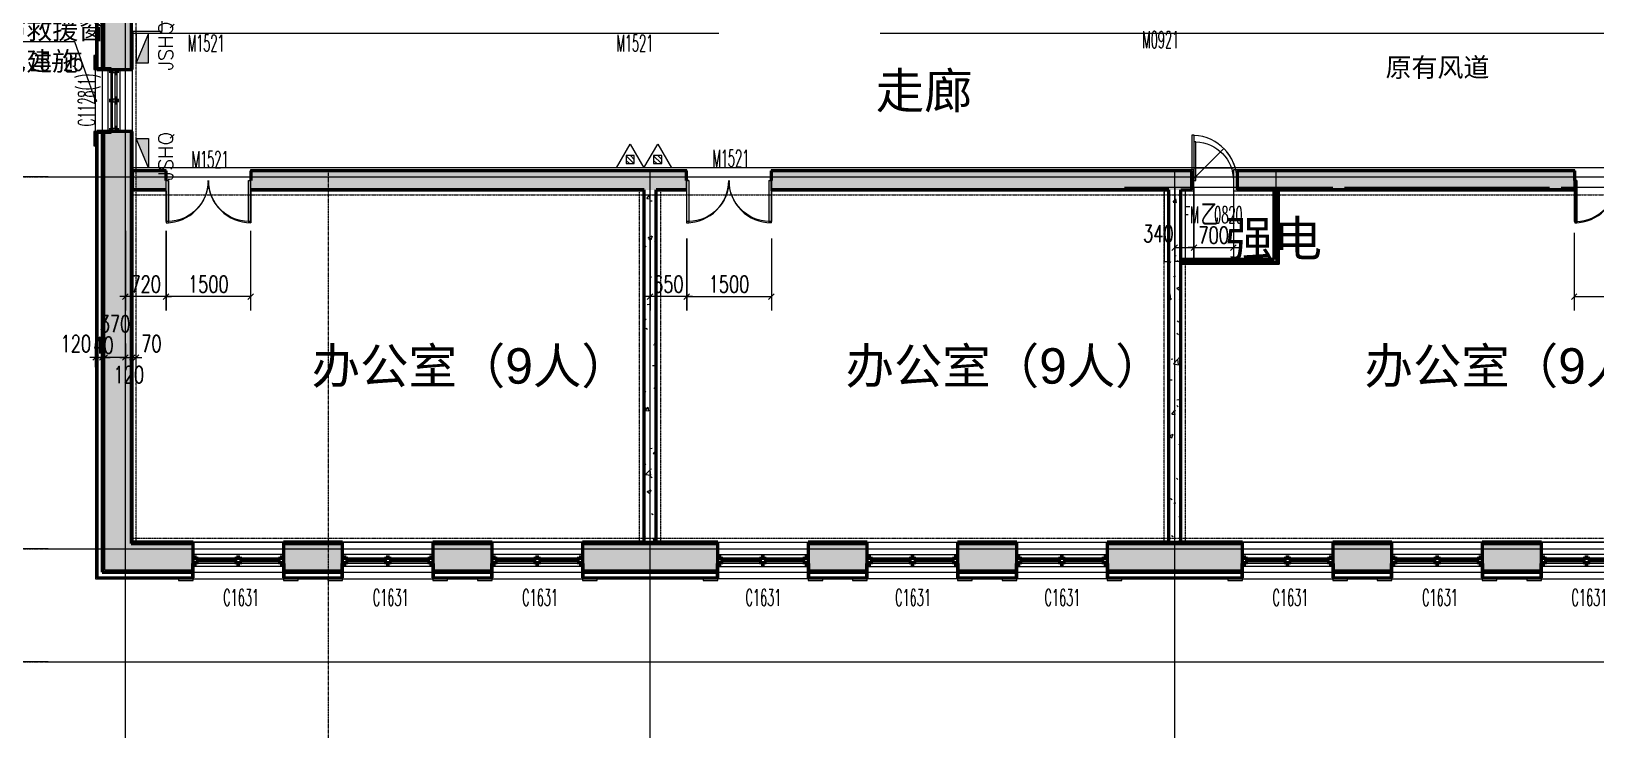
# Model space of a CAD drawing. Header units: millimetres. Extents: x -17321 to 106270, y -22341 to 35329.
# Drawn here: x -1669 to 26062, y -1204 to 11179 of the extents above; entities that cross this region are included whole.
import ezdxf

# ---------------------------------------------------------------- set-up
doc = ezdxf.new("R2010")
doc.units = ezdxf.units.MM
for name, pattern in [('IMPORT-DASHED', [7.5, 5, -2.5]), ('IMPORT-DOTE _2_', [0]), ('轴网线', [22.24, 12.7, -3.18, 3.18, -3.18])]:
    doc.linetypes.add(name, pattern=pattern)
for name, color, linetype, lineweight in [('A-DOOR', 31, 'Continuous', 18), ('A-FLOR', 192, 'Continuous', 9), ('A-GENM', 13, 'Continuous', 18), ('A-GLAZ', 151, 'Continuous', 18), ('A-WALL', 113, 'Continuous', 50), ('A-WALL-FNSH', 113, 'Continuous', 50), ('A-WALL-PATT', 111, 'Continuous', 50), ('AXIS', 85, 'Continuous', 9), ('DIM_LEAD', 3, 'Continuous', 9), ('DOTE', 157, 'IMPORT-DOTE _2_', 9), ('PUB_DIM', 135, 'Continuous', 9), ('PUB_HATCH', 8, 'Continuous', 9), ('PUB_TEXT', 250, 'Continuous', 9), ('S-GRID', 1, 'Continuous', 13), ('SURFACE', 11, 'Continuous', 9), ('WALL', 250, 'Continuous', 9), ('WALL-MOVE', 57, 'Continuous', 9), ('WINDOW', 93, 'Continuous', 9), ('WINDOW_TEXT', 250, 'Continuous', 9), ('剖面门窗', 93, 'Continuous', 9), ('救生灭火器', 232, 'Continuous', 9), ('烟道', 4, 'Continuous', 9), ('记者站1205_t3_2__3F导出_dwg', 8, 'Continuous', 9)]:
    doc.layers.add(name, color=color, linetype=linetype, lineweight=lineweight)
doc.styles.add('Arial_2', font='arial.ttf', dxfattribs={"height": 629.266735})
doc.styles.add('Simplex', font='simplex_.ttf', dxfattribs={"width": 0.494118, "height": 297.5})
doc.styles.add('Simplex_1', font='simplex_.ttf', dxfattribs={"width": 0.7, "height": 350})
doc.styles.add('Simplex_2', font='simplex_.ttf', dxfattribs={"width": 0.706, "height": 297.5})
doc.styles.add('Simplex_4', font='simplex_.ttf', dxfattribs={"height": 253.191489})
doc.styles.add('Simplex_6', font='simplex_.ttf', dxfattribs={"height": 337.588652})
doc.styles.add('Simplex_7', font='simplex_.ttf', dxfattribs={"width": 0.705882, "height": 297.5})
pattern_1 = [(0, (0, 0), (812.8, 203.2), [33.528, -576.072, 33.528, -576.072, -3251.2]), (0, (0, 0), (812.8, 203.2), [-1219.2, 33.528, -1185.672, 33.528, -576.072, -1422.4]), (0, (0, 0), (812.8, 203.2), [-3048, 33.528, -372.872, 33.528, -982.472]), (120, (304.8, 101.6), (-582.3764, 602.30545), [33.528, -576.072, 33.528, -576.072, -3251.2]), (120, (304.8, 101.6), (-582.3764, 602.30545), [-1219.2, 33.528, -1185.672, 33.528, -576.072, -1422.4]), (120, (304.8, 101.6), (-582.3764, 602.30545), [-3048, 33.528, -372.872, 33.528, -982.472]), (240, (406.4, 508), (-230.4236, -805.50545), [33.528, -576.072, 33.528, -576.072, -3251.2]), (240, (406.4, 508), (-230.4236, -805.50545), [-1219.2, 33.528, -1185.672, 33.528, -576.072, -1422.4]), (240, (406.4, 508), (-230.4236, -805.50545), [-3048, 33.528, -372.872, 33.528, -982.472])]
pattern_2 = [(50, (0, 0), (728.7365, -63.756), [76.2, -838.2]), (355, (0, 0), (-140.972, 764.228), [60.96, -670.56]), (100.451, (60.7, -5.3), (587.77, 700.467), [64.76, -712.36]), (46.184, (0, 203.2), (1084.316, -168.171), [114.3, -1257.3]), (96.636, (90.4, 189.2), (949.61, 989.71), [97.14, -1068.54]), (351.184, (0, 203.2), (949.62, 989.7), [91.44, -1005.84]), (21, (101.6, 152.4), (606.458, -409.0606), [76.2, -838.2]), (326, (101.6, 152.4), (247.208, 736.753), [60.96, -670.56]), (71.451, (152.14, 118.3), (853.668, 327.685), [64.76, -712.36]), (37.5, (0, 0), (12.3547, 338.2201), [33.528, -628.904, 33.528, -647.192, -673.1]), (37.5, (0, 0), (12.3547, 338.2201), [-1343.152, 33.528, -639.572]), (7.5, (0, 0), (267.279, 400.722), [33.528, -354.584, 33.528, -613.664, -256.54]), (7.5, (0, 0), (267.279, 400.722), [-1035.304, 33.528, -223.012]), (327.5, (-226.57, 0), (542.3633, -22.9153), [33.528, -220.472, 33.528, -758.952, -1051.56]), (327.5, (-226.57, 0), (542.3633, -22.9153), [-1046.48, 33.528, -1018.032]), (317.5, (-328.17, 0), (592.517, 101.707), [33.528, -296.672, 33.528, -492.76, -746.76]), (317.5, (-328.17, 0), (592.517, 101.707), [-856.488, 33.528, -713.232])]
pattern_3 = [(45, (0, 89.76), (-88.3883476, 88.3883476), [])]

# ---------------------------------------------------------------- blocks, each defined once
blk = doc.blocks.new('TG-平开木门-双扇7 - M1521-1247899-建模-三层平面图')
at = {"layer": 'A-DOOR', "lineweight": 9}
for p, q in [((-750, 750), (-710, 750)), ((-750, 185), (-750, 750)), ((-710, 0), (-710, 750)), ((750, 750), (710, 750)), ((710, 0), (710, 750)), ((750, 185), (750, 750)), ((-750, 185), (-750, 0)), ((-710, 0), (-750, 0)), ((750, 185), (750, 0)), ((710, 0), (750, 0))]:
    blk.add_line(p, q, dxfattribs=at)
for centre, start, end in [((-750, 0), 360, 90), ((750, 0), 90, 180)]:
    blk.add_arc(centre, 750, start, end, dxfattribs=at)
blk = doc.blocks.new('TG-防火门A-单扇1 - 乙FM0820-1284218-建模-三层平面图')
at = {"layer": 'A-GENM'}
for p, q in [((400, 0), (-166, -566)), ((400, 0), (360, 0)), ((360, 0), (360, -800)), ((400, -800), (400, -185)), ((360, -800), (400, -800))]:
    blk.add_line(p, q, dxfattribs=at)
for end in [267.134, 225]:
    blk.add_arc((400, 0), 800, 180, end, dxfattribs=at)
blk = doc.blocks.new('C1631 - C1631-1312268-建模-三层平面图')
at = {"layer": 'A-GLAZ', "lineweight": 70}
for p, q in [((-740, 50), (-800, 50)), ((-740, 10), (-740, 50)), ((-710, 25), (-740, 25)), ((-740, 25), (-740, 10)), ((-710, 10), (-710, 25)), ((-30, 25), (-60, 25)), ((-60, 25), (-60, 10)), ((30, 50), (-30, 50)), ((-30, 50), (-30, 10)), ((-30, 10), (-30, 25)), ((30, 10), (30, 50)), ((60, 25), (30, 25)), ((30, 25), (30, 10)), ((60, 10), (60, 25)), ((740, 25), (710, 25)), ((710, 25), (710, 10)), ((800, 50), (740, 50)), ((740, 50), (740, 10)), ((740, 10), (740, 25)), ((-800, -50), (-740, -50)), ((-740, -50), (-740, -10)), ((-740, -10), (-740, -25)), ((-740, -25), (-710, -25)), ((-710, -25), (-710, -10)), ((-60, -10), (-60, -25)), ((-60, -25), (-30, -25)), ((-30, -10), (-30, -50)), ((-30, -25), (-30, -10)), ((-30, -50), (30, -50)), ((30, -50), (30, -10)), ((30, -10), (30, -25)), ((30, -25), (60, -25)), ((60, -25), (60, -10)), ((710, -10), (710, -25)), ((710, -25), (740, -25)), ((740, -10), (740, -50)), ((740, -25), (740, -10)), ((740, -50), (800, -50))]:
    blk.add_line(p, q, dxfattribs=at)
at = {"layer": 'A-GLAZ'}
for p, q in [((-740, 50), (-30, 50)), ((-740, 10), (-740, -10)), ((-740, 10), (-30, 10)), ((-740, 10), (-740, -10)), ((-710, 25), (-60, 25)), ((-30, -10), (-30, 10)), ((30, 50), (740, 50)), ((30, 10), (740, 10)), ((30, -10), (30, 10)), ((60, 25), (710, 25)), ((740, -10), (740, 10)), ((740, 10), (740, -10)), ((-30, -10), (-740, -10)), ((-30, -50), (-740, -50)), ((-60, -25), (-710, -25)), ((740, -10), (30, -10)), ((740, -50), (30, -50)), ((710, -25), (60, -25))]:
    blk.add_line(p, q, dxfattribs=at)
blk = doc.blocks.new('C1128_1_ - C1128_1_-1313471-建模-三层平面图')
at = {"layer": 'A-GLAZ', "lineweight": 70}
for p, q in [((-490, 50), (-550, 50)), ((-490, 25), (-490, 50)), ((30, 50), (-30, 50)), ((-30, 50), (-30, 25)), ((30, 25), (30, 50)), ((550, 50), (490, 50)), ((490, 50), (490, 25)), ((-550, -50), (-490, -50)), ((-490, -50), (-490, -25)), ((-30, -25), (-30, -50)), ((-30, -50), (30, -50)), ((30, -50), (30, -25)), ((490, -25), (490, -50)), ((490, -50), (550, -50))]:
    blk.add_line(p, q, dxfattribs=at)
at = {"layer": 'A-GLAZ'}
for p, q in [((-490, 50), (-30, 50)), ((-490, 25), (-490, -25)), ((-30, 25), (-490, 25)), ((-30, -25), (-30, 25)), ((30, 50), (490, 50)), ((30, 25), (30, -25)), ((490, 25), (30, 25)), ((490, -25), (490, 25)), ((-30, -25), (-490, -25)), ((-30, -50), (-490, -50)), ((490, -25), (30, -25)), ((490, -50), (30, -50))]:
    blk.add_line(p, q, dxfattribs=at)
blk = doc.blocks.new('窗套 - 窗套-1435561-建模-三层平面图')
at = {"layer": 'A-GENM'}
for p, q in [((-550, 30), (-800, 30)), ((-800, 30), (-800, 0)), ((-800, 0), (-550, 0)), ((-550, 0), (-580, 0)), ((-580, 0), (-580, -275)), ((-550, 0), (-550, 30)), ((-550, -275), (-550, 0)), ((800, 30), (550, 30)), ((550, 30), (550, 0)), ((580, 0), (550, 0)), ((550, 0), (550, -275)), ((580, -275), (580, 0)), ((800, 0), (800, 30)), ((-580, -275), (-550, -275)), ((550, 0), (800, 0)), ((550, -275), (580, -275))]:
    blk.add_line(p, q, dxfattribs=at)
blk = doc.blocks.new('窗套1600 - 窗套1600-1441503-建模-三层平面图')
at = {"layer": 'A-GENM'}
for p, q in [((-800, 30), (-1060, 30)), ((-1060, 30), (-1060, 0)), ((-1060, 0), (-800, 0)), ((-800, 0), (-830, 0)), ((-830, 0), (-830, -275)), ((-800, 0), (-800, 30)), ((-800, -275), (-800, 0)), ((1060, 30), (800, 30)), ((800, 30), (800, 0)), ((830, 0), (800, 0)), ((800, 0), (800, -275)), ((830, -275), (830, 0)), ((1060, 0), (1060, 30)), ((-830, -275), (-800, -275)), ((800, 0), (1060, 0)), ((800, -275), (830, -275))]:
    blk.add_line(p, q, dxfattribs=at)
blk = doc.blocks.new('记者站1205_t3_2__3F导出_dwg__ArchTick-1307847-建模-三层平面图')
at = {"layer": 'PUB_DIM'}
blk.add_line((-0.5, -0.5), (0.5, 0.5), dxfattribs=at)
blk = doc.blocks.new('记者站1205_t3_2__3F导出_dwg_$TCHSYS$WIN2D-1307883-建模-三层平面图')
at = {"layer": 'WINDOW'}
for p, q in [((2568673, 442564), (2568673, 441464)), ((2568890, 442564), (2568890, 441464))]:
    blk.add_line(p, q, dxfattribs=at)
at = {"layer": 'WINDOW', "flags": 128}
blk.add_lwpolyline([(2568457, 442564), (2569107, 442564), (2569107, 441464), (2568457, 441464)], close=True, dxfattribs=at)
blk = doc.blocks.new('记者站1205_t3_2__3F导出_dwg_$TCHSYS$WIN2D-1307892-建模-三层平面图')
at = {"layer": 'WINDOW'}
for p, q in [((2574437, 433967), (2572837, 433967)), ((2574437, 433751), (2572837, 433751))]:
    blk.add_line(p, q, dxfattribs=at)
at = {"layer": 'WINDOW', "flags": 128}
blk.add_lwpolyline([(2574437, 433534), (2574437, 434184), (2572837, 434184), (2572837, 433534)], close=True, dxfattribs=at)
blk = doc.blocks.new('记者站1205_t3_2__3F导出_dwg_$TCHSYS$WIN2D-1307893-建模-三层平面图')
at = {"layer": 'WINDOW'}
for p, q in [((2577087, 433967), (2575487, 433967)), ((2577087, 433751), (2575487, 433751))]:
    blk.add_line(p, q, dxfattribs=at)
at = {"layer": 'WINDOW', "flags": 128}
blk.add_lwpolyline([(2577087, 433534), (2577087, 434184), (2575487, 434184), (2575487, 433534)], close=True, dxfattribs=at)
blk = doc.blocks.new('记者站1205_t3_2__3F导出_dwg_$TCHSYS$WIN2D-1307894-建模-三层平面图')
at = {"layer": 'WINDOW'}
for p, q in [((2571787, 433967), (2570187, 433967)), ((2571787, 433751), (2570187, 433751))]:
    blk.add_line(p, q, dxfattribs=at)
at = {"layer": 'WINDOW', "flags": 128}
blk.add_lwpolyline([(2571787, 433534), (2571787, 434184), (2570187, 434184), (2570187, 433534)], close=True, dxfattribs=at)
blk = doc.blocks.new('记者站1205_t3_2__3F导出_dwg_$DorLib2D$00000002-1307884-建模-三层平面图')
at = {"layer": 'WINDOW', "flags": 128}
for points in [[(-0.5, 0.4875), (-0.5, 0), (-0.475, 0), (-0.475, 0.4875)], [(0.5, 0.4875), (0.475, 0.4875), (0.475, 0), (0.5, 0)]]:
    blk.add_lwpolyline(points, close=True, dxfattribs=at)
at = {"layer": 'WINDOW'}
for centre, start, end in [((-0.4875, 0), 360, 88.53072), ((0.4875, 0), 91.46928, 180)]:
    blk.add_arc(centre, 0.4875, start, end, dxfattribs=at)
blk = doc.blocks.new('记者站1205_t3_2__3F导出_dwg_$TCHSYS$WIN2D-1307895-建模-三层平面图')
at = {"layer": 'WINDOW'}
for p, q in [((2584787, 433967), (2586387, 433967)), ((2584787, 433751), (2586387, 433751))]:
    blk.add_line(p, q, dxfattribs=at)
at = {"layer": 'WINDOW', "flags": 128}
blk.add_lwpolyline([(2584787, 433534), (2584787, 434184), (2586387, 434184), (2586387, 433534)], close=True, dxfattribs=at)
blk = doc.blocks.new('记者站1205_t3_2__3F导出_dwg_$TCHSYS$WIN2D-1307896-建模-三层平面图')
at = {"layer": 'WINDOW'}
for p, q in [((2582137, 433967), (2583737, 433967)), ((2582137, 433751), (2583737, 433751))]:
    blk.add_line(p, q, dxfattribs=at)
at = {"layer": 'WINDOW', "flags": 128}
blk.add_lwpolyline([(2582137, 433534), (2582137, 434184), (2583737, 434184), (2583737, 433534)], close=True, dxfattribs=at)
blk = doc.blocks.new('记者站1205_t3_2__3F导出_dwg_$TCHSYS$WIN2D-1307897-建模-三层平面图')
at = {"layer": 'WINDOW'}
for p, q in [((2579487, 433967), (2581087, 433967)), ((2579487, 433751), (2581087, 433751))]:
    blk.add_line(p, q, dxfattribs=at)
at = {"layer": 'WINDOW', "flags": 128}
blk.add_lwpolyline([(2579487, 433534), (2579487, 434184), (2581087, 434184), (2581087, 433534)], close=True, dxfattribs=at)
blk = doc.blocks.new('记者站1205_t3_2__3F导出_dwg_$DorLib2D$00000001-1307850-建模-三层平面图')
at = {"layer": 'WINDOW', "flags": 128}
blk.add_lwpolyline([(0.5, 0.975), (0.5, 0), (0.45, 0), (0.45, 0.975)], close=True, dxfattribs=at)
at = {"layer": 'WINDOW'}
blk.add_arc((0.475, 0), 0.975, 91.4693, 180, dxfattribs=at)
blk = doc.blocks.new('记者站1205_t3_2__3F导出_dwg_$TCHSYS$WIN2D-1307898-建模-三层平面图')
at = {"layer": 'WINDOW'}
for p, q in [((2590387, 433967), (2588787, 433967)), ((2590387, 433751), (2588787, 433751))]:
    blk.add_line(p, q, dxfattribs=at)
at = {"layer": 'WINDOW', "flags": 128}
blk.add_lwpolyline([(2590387, 433534), (2590387, 434184), (2588787, 434184), (2588787, 433534)], close=True, dxfattribs=at)
blk = doc.blocks.new('记者站1205_t3_2__3F导出_dwg_$TCHSYS$WIN2D-1307899-建模-三层平面图')
at = {"layer": 'WINDOW'}
for p, q in [((2593037, 433967), (2591437, 433967)), ((2593037, 433751), (2591437, 433751))]:
    blk.add_line(p, q, dxfattribs=at)
at = {"layer": 'WINDOW', "flags": 128}
blk.add_lwpolyline([(2593037, 433534), (2593037, 434184), (2591437, 434184), (2591437, 433534)], close=True, dxfattribs=at)
blk = doc.blocks.new('记者站1205_t3_2__3F导出_dwg_$TCHSYS$WIN2D-1307900-建模-三层平面图')
at = {"layer": 'WINDOW'}
for p, q in [((2595687, 433967), (2594087, 433967)), ((2595687, 433751), (2594087, 433751))]:
    blk.add_line(p, q, dxfattribs=at)
at = {"layer": 'WINDOW', "flags": 128}
blk.add_lwpolyline([(2595687, 433534), (2595687, 434184), (2594087, 434184), (2594087, 433534)], close=True, dxfattribs=at)
blk = doc.blocks.new('记者站1205_t3_2__3F导出_dwg_$DorLib2D$00000002-1307882-建模-三层平面图')
at = {"layer": 'WINDOW', "flags": 128}
for points in [[(-0.5, 0.4875), (-0.5, 0), (-0.475, 0), (-0.475, 0.4875)], [(0.5, 0.4875), (0.475, 0.4875), (0.475, 0), (0.5, 0)]]:
    blk.add_lwpolyline(points, close=True, dxfattribs=at)
at = {"layer": 'WINDOW'}
for centre, start, end in [((-0.4875, 0), 360, 88.53072), ((0.4875, 0), 91.46928, 180)]:
    blk.add_arc(centre, 0.4875, start, end, dxfattribs=at)
blk = doc.blocks.new('记者站1205_t3_2__3F导出_dwg_czxczxczxceqeqwe-1307949-建模-三层平面图')
at = {"layer": '救生灭火器'}
blk.add_hatch(color=256, dxfattribs=at).paths.add_polyline_path([(-130, 110), (130, 110), (130, 0)], flags=0)
at = {"layer": '救生灭火器', "flags": 128}
blk.add_lwpolyline([(-130, 110), (-130, 0), (130, 0), (130, 110), (-130, 110), (130, 0)], dxfattribs=at)
blk = doc.blocks.new('记者站1205_t3_2__3F导出_dwg_czxczxczxceqeqwe-V3-建模-三层平面图')
at = {"layer": '救生灭火器'}
blk.add_hatch(color=256, dxfattribs=at).paths.add_polyline_path([(130, 110), (-130, 110), (130, 0)], flags=0)
at = {"layer": '救生灭火器', "flags": 128}
blk.add_lwpolyline([(-130, 110), (-130, 0), (130, 0), (130, 110), (-130, 110), (130, 0)], dxfattribs=at)
blk = doc.blocks.new('记者站1205_t3_2__3F导出_dwg_df4bv-1307957-建模-三层平面图')
at = {"layer": '烟道', "color": 2, "linetype": 'IMPORT-DASHED'}
for p, q in [((1963967, 67874), (1963967, 92254)), ((1972887, 67874), (1972887, 74104)), ((1973267, 67874), (1973267, 74104)), ((1982187, 67874), (1982187, 74104)), ((1982567, 67874), (1982567, 74104)), ((1963897, 74034), (2000727, 74034)), ((1963897, 67944), (2000727, 67944))]:
    blk.add_line(p, q, dxfattribs=at)
at = {"layer": '烟道', "color": 2}
for p, q in [((1974297, 76894), (1963897, 76894)), ((2000857, 76894), (1977157, 76894)), ((2000857, 74514), (1963897, 74514))]:
    blk.add_line(p, q, dxfattribs=at)
at = {"layer": '烟道', "color": 2, "flags": 128}
blk.add_lwpolyline([(2006477, 85464), (2000567, 85464), (2000567, 81564), (1977687, 81564), (1977687, 92784), (1963367, 92784), (1963367, 67344), (2000567, 67344), (2000567, 65344), (2014987, 65344), (2014987, 67344), (2052187, 67344), (2052187, 92784), (2037867, 92784), (2037867, 81564), (2014987, 81564), (2014987, 85464), (2009077, 85464)], dxfattribs=at)
blk = doc.blocks.new('记者站1205_t3_2__3F导出_dwg_czxcxc-V4-建模-三层平面图')
at = {"layer": '救生灭火器'}
h = blk.add_hatch(dxfattribs=at)
h.set_pattern_fill('FP_7', color=256, style=0, pattern_type=2)
h.set_pattern_definition([(315, (-27174.362, 19832.806), (-21.04774, -21.04774), [])])
h.paths.add_polyline_path([(-91, -38), (-166, -38), (-166, -113), (-91, -113)], flags=0)
h = blk.add_hatch(dxfattribs=at)
h.set_pattern_fill('FP_6', color=256, style=0, pattern_type=2)
h.set_pattern_definition([(315, (-26917.333, 19832.806), (-21.04774, -21.04774), [])])
h.paths.add_polyline_path([(166, -38), (91, -38), (91, -113), (166, -113)], flags=0)
at = {"layer": '救生灭火器', "flags": 128}
for points in [[(0, 0), (-129, -220), (-257, 0)], [(257, 0), (129, -220), (0, 0)], [(-166, -113), (-91, -113), (-91, -38), (-166, -38)], [(91, -113), (166, -113), (166, -38), (91, -38)]]:
    blk.add_lwpolyline(points, close=True, dxfattribs=at)
blk = doc.blocks.new('记者站1205_t3_2__3F导出_dwg-1307846-建模-三层平面图')
at = {"layer": 'PUB_HATCH'}
h = blk.add_hatch(dxfattribs=at)
h.set_pattern_fill('FP_13', color=256, style=0, pattern_type=2)
h.set_pattern_definition(pattern_3)
h.paths.add_polyline_path([(2589437, 439114), (2589437, 440414), (2589337, 440414), (2589337, 439214)], flags=0)
h = blk.add_hatch(dxfattribs=at)
h.set_pattern_fill('FP_13', color=256, style=0, pattern_type=2)
h.set_pattern_definition(pattern_3)
h.paths.add_polyline_path([(2589437, 439114), (2589337, 439214), (2587777, 439214), (2587777, 439114)], flags=0)
at = {"color": 2, "lineweight": 9}
for p, q in [((2590390, 440474), (2586697, 440474)), ((2594230, 440474), (2590597, 440474)), ((2598070, 440474), (2594437, 440474))]:
    blk.add_line(p, q, dxfattribs=at)
at = {"layer": 'AXIS'}
for p, q in [((2567617, 440664), (2563617, 440664)), ((2567617, 434064), (2563617, 434064)), ((2567617, 432064), (2563617, 432064))]:
    blk.add_line(p, q, dxfattribs=at)
at = {"layer": 'DIM_LEAD', "flags": 128}
blk.add_lwpolyline([(2568457, 442014), (2568092, 443053), (2566308, 443053)], dxfattribs=at)
at = {"layer": 'DIM_LEAD'}
for start, end in [(109.3486, 289.3486), (289.3486, 109.3486)]:
    blk.add_arc((2568457, 442014), 20, start, end, dxfattribs=at)
at = {"layer": 'DOTE', "linetype": 'Continuous'}
for p, q in [((2568987, 426222), (2568987, 460054)), ((2567617, 440664), (2658357, 440664)), ((2578287, 426222), (2578287, 440764)), ((2587587, 426222), (2587587, 440764)), ((2589387, 439114), (2589387, 440764)), ((2589437, 439164), (2587587, 439164)), ((2567617, 434064), (2658357, 434064)), ((2567617, 432064), (2658357, 432064))]:
    blk.add_line(p, q, dxfattribs=at)
at = {"layer": 'PUB_DIM'}
for p, q in [((2587587, 440464), (2587587, 439159)), ((2588627, 440464), (2588627, 439159)), ((2568987, 439703), (2568987, 438290)), ((2571206, 439703), (2571206, 438290)), ((2578287, 439568), (2578287, 438290)), ((2580436, 439568), (2580436, 438290)), ((2594667, 439668), (2594667, 438290)), ((2568457, 437286), (2568457, 437709)), ((2569177, 437286), (2569177, 437709))]:
    blk.add_line(p, q, dxfattribs=at)
at = {"layer": 'PUB_DIM', "flags": 128}
for points in [[(2587927, 439159), (2587927, 440464)], [(2569706, 438290), (2569706, 439703)], [(2578936, 438290), (2578936, 439568)], [(2568577, 437709), (2568577, 437286)], [(2568617, 437709), (2568617, 437286)], [(2568987, 437709), (2568987, 437286)], [(2569107, 437709), (2569107, 437286)]]:
    blk.add_lwpolyline(points, close=True, dxfattribs=at)
for points in [[(2587587, 439409), (2587927, 439409), (2587827, 439409)], [(2587927, 439409), (2588627, 439409), (2588727, 439409)], [(2569706, 438540), (2568987, 438540), (2568887, 438540)], [(2571206, 438540), (2569706, 438540), (2569806, 438540)], [(2578936, 438540), (2578287, 438540), (2578187, 438540)], [(2579036, 438540), (2578936, 438540), (2580436, 438540)], [(2594667, 438540), (2596167, 438540), (2596067, 438540)], [(2568477, 437459), (2568577, 437459), (2568457, 437459), (2568357, 437459)], [(2568617, 437459), (2568577, 437459), (2568677, 437459)], [(2568887, 437459), (2568987, 437459), (2568617, 437459), (2568717, 437459)], [(2568987, 437459), (2569107, 437459), (2569207, 437459)], [(2569007, 437459), (2569107, 437459), (2569177, 437459), (2569277, 437459)]]:
    blk.add_lwpolyline(points, dxfattribs=at)
at = {"layer": 'SURFACE', "flags": 128}
for points in [[(2568617, 444384), (2568457, 444384), (2568457, 443364), (2568457, 442564), (2568617, 442564)], [(2568617, 441464), (2568457, 441464), (2568457, 440664), (2568457, 433534), (2570187, 433534), (2570187, 433694)], [(2571787, 433694), (2571787, 433534), (2572837, 433534), (2572837, 433694)], [(2574437, 433694), (2574437, 433534), (2575487, 433534), (2575487, 433694)], [(2577087, 433694), (2577087, 433534), (2578287, 433534), (2579487, 433534), (2579487, 433694)], [(2581087, 433694), (2581087, 433534), (2582137, 433534), (2582137, 433694)], [(2583737, 433694), (2583737, 433534), (2584787, 433534), (2584787, 433694)], [(2586387, 433694), (2586387, 433534), (2587587, 433534), (2588787, 433534), (2588787, 433694)], [(2590387, 433694), (2590387, 433534), (2591437, 433534), (2591437, 433694)], [(2593037, 433694), (2593037, 433534), (2594087, 433534), (2594087, 433694)]]:
    blk.add_lwpolyline(points, dxfattribs=at)
at = {"layer": 'WALL', "flags": 128}
for points in [[(2569107, 443244), (2569636, 443244), (2569636, 443614), (2569107, 443614), (2569107, 444384), (2568617, 444384), (2568617, 443364), (2568617, 442564), (2569107, 442564)], [(2578407, 434184), (2578407, 440414), (2578936, 440414), (2578936, 440784), (2578287, 440784), (2571206, 440784), (2571206, 440414), (2578167, 440414), (2578167, 434184), (2577087, 434184), (2577087, 433694), (2578287, 433694), (2579487, 433694), (2579487, 434184)], [(2589387, 440784), (2588627, 440784), (2588627, 440414), (2589387, 440414), (2594667, 440414), (2594667, 440784)], [(2572837, 434184), (2571787, 434184), (2571787, 433694), (2572837, 433694)], [(2575487, 434184), (2574437, 434184), (2574437, 433694), (2575487, 433694)], [(2582137, 434184), (2581087, 434184), (2581087, 433694), (2582137, 433694)], [(2584787, 434184), (2583737, 434184), (2583737, 433694), (2584787, 433694)], [(2591437, 434184), (2590387, 434184), (2590387, 433694), (2591437, 433694)], [(2594087, 434184), (2593037, 434184), (2593037, 433694), (2594087, 433694)]]:
    blk.add_lwpolyline(points, close=True, dxfattribs=at)
for points in [[(2569107, 440784), (2569107, 441464), (2568617, 441464), (2568617, 440664)], [(2568617, 440664), (2568617, 433694), (2570187, 433694), (2570187, 434184), (2569107, 434184), (2569107, 440414), (2569706, 440414), (2569706, 440784), (2569107, 440784)], [(2587777, 439164), (2587777, 440414), (2587927, 440414), (2587927, 440784), (2587587, 440784), (2580436, 440784), (2580436, 440414), (2587397, 440414), (2587397, 439164), (2587467, 439164), (2587467, 434184), (2586387, 434184), (2586387, 433694), (2587587, 433694), (2588787, 433694), (2588787, 434184), (2587707, 434184), (2587707, 439164)]]:
    blk.add_lwpolyline(points, dxfattribs=at)
at = {"layer": 'WALL-MOVE', "color": 175, "flags": 128}
for points in [[(2589437, 440414), (2589437, 439114), (2587777, 439114)], [(2589337, 440414), (2589337, 439214), (2587777, 439214)]]:
    blk.add_lwpolyline(points, dxfattribs=at)
at = {"layer": '剖面门窗'}
for p, q in [((2587927, 440824), (2588627, 440824)), ((2587927, 440344), (2588627, 440344))]:
    blk.add_line(p, q, dxfattribs=at)
for name, p in [('记者站1205_t3_2__3F导出_dwg_df4bv-1307957-建模-三层平面图', (605210, 366310)), ('记者站1205_t3_2__3F导出_dwg_$TCHSYS$WIN2D-1307883-建模-三层平面图', (0, 0)), ('记者站1205_t3_2__3F导出_dwg_$TCHSYS$WIN2D-1307894-建模-三层平面图', (0, 0)), ('记者站1205_t3_2__3F导出_dwg_$TCHSYS$WIN2D-1307892-建模-三层平面图', (0, 0)), ('记者站1205_t3_2__3F导出_dwg_$TCHSYS$WIN2D-1307893-建模-三层平面图', (0, 0)), ('记者站1205_t3_2__3F导出_dwg_$TCHSYS$WIN2D-1307897-建模-三层平面图', (0, 0)), ('记者站1205_t3_2__3F导出_dwg_$TCHSYS$WIN2D-1307896-建模-三层平面图', (0, 0)), ('记者站1205_t3_2__3F导出_dwg_$TCHSYS$WIN2D-1307895-建模-三层平面图', (0, 0)), ('记者站1205_t3_2__3F导出_dwg_$TCHSYS$WIN2D-1307898-建模-三层平面图', (0, 0)), ('记者站1205_t3_2__3F导出_dwg_$TCHSYS$WIN2D-1307899-建模-三层平面图', (0, 0)), ('记者站1205_t3_2__3F导出_dwg_$TCHSYS$WIN2D-1307900-建模-三层平面图', (0, 0))]:
    blk.add_blockref(name, p)
for name, p, xscale, yscale, zscale, rotation in [('记者站1205_t3_2__3F导出_dwg_czxczxczxceqeqwe-V3-建模-三层平面图', (2569177, 442944), 2, 2, 2, 270), ('记者站1205_t3_2__3F导出_dwg_czxcxc-V4-建模-三层平面图', (2578177, 440824), 1.8984375, 1.8984375, 1.8984375, 180), ('记者站1205_t3_2__3F导出_dwg_$DorLib2D$00000002-1307882-建模-三层平面图', (2595417, 440599), 1500, 1500, -1500, 180), ('记者站1205_t3_2__3F导出_dwg__ArchTick-1307847-建模-三层平面图', (2587587, 439409), 100, 100, 100, 180), ('记者站1205_t3_2__3F导出_dwg__ArchTick-1307847-建模-三层平面图', (2588627, 439409), 100, 100, 100, 180), ('记者站1205_t3_2__3F导出_dwg__ArchTick-1307847-建模-三层平面图', (2569706, 438540), 100, 100, 100, 180), ('记者站1205_t3_2__3F导出_dwg__ArchTick-1307847-建模-三层平面图', (2569706, 438540), 100, 100, 100, 180), ('记者站1205_t3_2__3F导出_dwg__ArchTick-1307847-建模-三层平面图', (2578936, 438540), 100, 100, 100, 180), ('记者站1205_t3_2__3F导出_dwg__ArchTick-1307847-建模-三层平面图', (2578936, 438540), 100, 100, 100, 180), ('记者站1205_t3_2__3F导出_dwg__ArchTick-1307847-建模-三层平面图', (2594667, 438540), 100, 100, 100, 180), ('记者站1205_t3_2__3F导出_dwg__ArchTick-1307847-建模-三层平面图', (2568577, 437459), 100, 100, 100, 180), ('记者站1205_t3_2__3F导出_dwg__ArchTick-1307847-建模-三层平面图', (2568617, 437459), 100, 100, 100, 180), ('记者站1205_t3_2__3F导出_dwg__ArchTick-1307847-建模-三层平面图', (2568617, 437459), 100, 100, 100, 180), ('记者站1205_t3_2__3F导出_dwg__ArchTick-1307847-建模-三层平面图', (2569107, 437459), 100, 100, 100, 180), ('记者站1205_t3_2__3F导出_dwg__ArchTick-1307847-建模-三层平面图', (2569177, 437459), 100, 100, 100, 180)]:
    blk.add_blockref(name, p, dxfattribs=dict(xscale=xscale, yscale=yscale, zscale=zscale, rotation=rotation))
at = {"extrusion": (0, 0, -1)}
for name, p, xscale, yscale, zscale, rotation in [('记者站1205_t3_2__3F导出_dwg_czxczxczxceqeqwe-1307949-建模-三层平面图', (-2569177, 441084), 2, 2, -2, 90.00000000000003), ('记者站1205_t3_2__3F导出_dwg_$DorLib2D$00000002-1307884-建模-三层平面图', (-2570456, 440599), 1500, 1500, -1500, 180), ('记者站1205_t3_2__3F导出_dwg_$DorLib2D$00000002-1307884-建模-三层平面图', (-2579686, 440599), 1500, 1500, -1500, 180)]:
    blk.add_blockref(name, p, dxfattribs=dict(at, xscale=xscale, yscale=yscale, zscale=zscale, rotation=rotation))
at = {"extrusion": (0, 0, -1), "xscale": 700, "yscale": 700, "zscale": 700}
blk.add_blockref('记者站1205_t3_2__3F导出_dwg_$DorLib2D$00000001-1307850-建模-三层平面图', (-2588277, 440599), dxfattribs=at)
at = {"xscale": 100, "yscale": 100, "zscale": 100}
for p in [(2587927, 439409), (2587927, 439409), (2568987, 438540), (2571206, 438540), (2578287, 438540), (2580436, 438540), (2568457, 437459), (2568577, 437459), (2568987, 437459), (2568987, 437459), (2569107, 437459)]:
    blk.add_blockref('记者站1205_t3_2__3F导出_dwg__ArchTick-1307847-建模-三层平面图', p, dxfattribs=at)
at = {"layer": 'PUB_DIM', "color": 7, "char_height": 297.5, "attachment_point": 2, "line_spacing_factor": 1.125731, "style": 'Simplex_2'}
for s, insert, width in [('340', (2587296, 439804), 688.42), ('700', (2588277, 439777), 688.42), ('720', (2569346, 438908), 688.42), ('1500', (2570456, 438908), 871.28), ('650', (2578611, 438908), 688.42), ('1500', (2579686, 438908), 871.28), ('370', (2568802, 438204), 688.42), ('120', (2568107, 437854), 641.81), ('40', (2568597, 437827), 458.95), ('70', (2569447, 437854), 458.95), ('120', (2569047, 437304), 641.81)]:
    blk.add_mtext(s, dxfattribs=dict(at, insert=insert, width=width))
at = {"layer": 'PUB_TEXT', "color": 7, "attachment_point": 1}
for s, insert, char_height, width, line_spacing_factor, style in [('消防救援窗', (2566308, 443440), 337.6, 2726.21, 1.125731, 'Simplex_6'), ('详见建施', (2566308, 442880), 337.6, 2180.97, 1.125731, 'Simplex_6'), ('25-25', (2567291, 442846), 297.5, 1219.08, 1.125731, 'Simplex_7'), ('走廊', (2582287, 442504), 629.3, 2364.34, 0.941778, 'Arial_2'), ('原有风道', (2591323, 442772), 337.6, 2180.97, 1.125731, 'Simplex_6'), ('强电', (2588481, 439884), 629.3, 2364.34, 0.941778, 'Arial_2')]:
    blk.add_mtext(s, dxfattribs=dict(at, insert=insert, char_height=char_height, width=width, line_spacing_factor=line_spacing_factor, style=style))
at = {"layer": 'PUB_TEXT', "color": 155, "char_height": 629.3, "width": 7684.12, "attachment_point": 1, "line_spacing_factor": 0.941778, "style": 'Arial_2'}
for insert in [(2572287, 437624), (2581751, 437624), (2590951, 437624)]:
    blk.add_mtext('办公室（9人）', dxfattribs=dict(at, insert=insert))
at = {"layer": 'WINDOW_TEXT', "color": 7, "char_height": 297.5, "attachment_point": 1, "line_spacing_factor": 1.125731, "style": 'Simplex'}
for s, insert, width in [('M1521', (2570089, 443180), 778.06), ('M1521', (2577688, 443180), 778.06), ('M0921', (2587010, 443242), 810.33), ('M1521', (2570159, 441119), 778.06), ('M1521', (2579389, 441139), 778.06)]:
    blk.add_mtext(s, dxfattribs=dict(at, insert=insert, width=width))
at = {"layer": 'WINDOW_TEXT', "color": 30, "insert": (2568147, 441559), "char_height": 297.5, "width": 1143.78, "attachment_point": 1, "rotation": 90, "line_spacing_factor": 1.125731, "style": 'Simplex'}
blk.add_mtext('C1128(1)', dxfattribs=at)
at = {"layer": 'WINDOW_TEXT', "color": 3, "attachment_point": 1, "line_spacing_factor": 1.125731}
for s, insert, char_height, width, style in [('FM', (2587748, 440138), 297.5, 344.21, 'Simplex'), ('\\fSimplex|b0|i0|c134|p2|;\\W.7;乙', (2588042, 440181), 350, 388.07, 'Simplex_1'), ('0820', (2588287, 440138), 297.5, 645.4, 'Simplex')]:
    blk.add_mtext(s, dxfattribs=dict(at, insert=insert, char_height=char_height, width=width, style=style))
at = {"layer": 'WINDOW_TEXT', "color": 5, "char_height": 297.5, "width": 785.23, "attachment_point": 1, "line_spacing_factor": 1.125731, "style": 'Simplex'}
for insert in [(2570720, 433352), (2573370, 433352), (2576020, 433352), (2579979, 433352), (2582629, 433352), (2585279, 433352), (2589320, 433352), (2591970, 433352), (2594620, 433352)]:
    blk.add_mtext('C1631', dxfattribs=dict(at, insert=insert))
at = {"layer": '救生灭火器', "char_height": 253.2, "width": 1147.39, "attachment_point": 1, "rotation": 90, "line_spacing_factor": 1.125731, "style": 'Simplex_4'}
for insert in [(2569575, 442545), (2569575, 440591)]:
    blk.add_mtext('JSHQ', dxfattribs=dict(at, insert=insert))

msp = doc.modelspace()

# ---------------------------------------------------------------- hatches: boundary and pattern name
at = {"layer": 'A-WALL-PATT', "lineweight": 9}
h = msp.add_hatch(dxfattribs=at)
h.set_pattern_fill('FP_2', color=256, style=0, pattern_type=2)
h.set_pattern_definition(pattern_2)
h.paths.add_polyline_path([(-410, 1590), (100, 1590), (100, 9400), (-410, 9400), (-410, 5612)], flags=0)
h.paths.add_polyline_path([(100, 10500), (100, 12320), (-410, 12320), (-410, 10500)], flags=0)
h.paths.add_polyline_path([(100, 13420), (100, 14420), (-410, 14420), (-410, 13420), (-321, 13420)], flags=0)
h.paths.add_polyline_path([(100, 15520), (100, 16520), (-410, 16520), (-410, 15520), (-321, 15520)], flags=0)
h.paths.add_polyline_path([(-321, 17620), (100, 17620), (100, 18620), (-410, 18620), (-410, 17620)], flags=0)
h.paths.add_polyline_path([(-321, 19720), (100, 19720), (100, 20720), (-410, 20720), (-410, 19720)], flags=0)
h.paths.add_polyline_path([(-410, 21820), (100, 21820), (100, 22820), (-410, 22820), (-410, 22529)], flags=0)
h.paths.add_polyline_path([(100, 23920), (100, 24920), (-410, 24920), (-410, 23920), (-321, 23920)], flags=0)
h.paths.add_polyline_path([(-410, 26020), (100, 26020), (100, 27030), (-410, 27030)], flags=0)
h = msp.add_hatch(dxfattribs=at)
h.set_pattern_fill('FP_1', color=256, style=0, pattern_type=2)
h.set_pattern_definition(pattern_1)
h.paths.add_polyline_path([(100, 2100), (120, 2100), (120, 9400), (100, 9400), (100, 5612)], flags=0)
h.paths.add_polyline_path([(120, 10500), (120, 12320), (100, 12320), (100, 10500)], flags=0)
h.paths.add_polyline_path([(120, 13420), (120, 14420), (100, 14420), (100, 13420)], flags=0)
h.paths.add_polyline_path([(100, 15520), (120, 15520), (120, 16520), (100, 16520), (100, 16487)], flags=0)
h.paths.add_polyline_path([(120, 17620), (120, 18620), (100, 18620), (100, 17620)], flags=0)
h.paths.add_polyline_path([(120, 19720), (120, 20720), (100, 20720), (100, 19720)], flags=0)
h.paths.add_polyline_path([(120, 21820), (120, 22820), (100, 22820), (100, 21820)], flags=0)
h.paths.add_polyline_path([(120, 23920), (120, 24920), (100, 24920), (100, 23920)], flags=0)
h.paths.add_polyline_path([(100, 26020), (120, 26020), (120, 26520), (100, 26520), (100, 26154)], flags=0)
h = msp.add_hatch(dxfattribs=at)
h.set_pattern_fill('FP_1', color=256, style=0, pattern_type=2)
h.set_pattern_definition(pattern_1)
h.paths.add_polyline_path([(37305, 8705), (37320, 8705), (37320, 8720), (30125, 8720), (30125, 8705), (32106, 8705)], flags=0)
h.paths.add_polyline_path([(28625, 8705), (28625, 8720), (27190, 8720), (27190, 8705)], flags=0)
h.paths.add_polyline_path([(25690, 8705), (25690, 8720), (19705, 8720), (19705, 8705), (20827, 8705)], flags=0)
h.paths.add_polyline_path([(18905, 8705), (18905, 8720), (11445, 8720), (11445, 8705), (18007, 8705)], flags=0)
h.paths.add_polyline_path([(9945, 8705), (9945, 8720), (2220, 8720), (2220, 8705), (9548, 8705)], flags=0)
h.paths.add_polyline_path([(120, 8705), (720, 8705), (720, 8720), (120, 8720)], flags=0)
h = msp.add_hatch(dxfattribs=at)
h.set_pattern_fill('FP_2', color=256, style=0, pattern_type=2)
h.set_pattern_definition(pattern_2)
h.paths.add_polyline_path([(36965, 8365), (37305, 8365), (37305, 8705), (30125, 8705), (30125, 8365), (32106, 8365)], flags=0)
h.paths.add_polyline_path([(28005, 8365), (28625, 8365), (28625, 8705), (27190, 8705), (27190, 8365), (27795, 8365)], flags=0)
h.paths.add_polyline_path([(25690, 8365), (25690, 8705), (19705, 8705), (19705, 8365), (20827, 8365)], flags=0)
h.paths.add_polyline_path([(18007, 8365), (18905, 8365), (18905, 8705), (11445, 8705), (11445, 8365), (15187, 8365)], flags=0)
h.paths.add_polyline_path([(2220, 8365), (9945, 8365), (9945, 8705), (2220, 8705), (2220, 8535)], flags=0)
h.paths.add_polyline_path([(720, 8365), (720, 8705), (120, 8705), (120, 8365)], flags=0)
h = msp.add_hatch(dxfattribs=at)
h.set_pattern_fill('FP_1', color=256, style=0, pattern_type=2)
h.set_pattern_definition(pattern_1)
h.paths.add_polyline_path([(36950, 8350), (36965, 8350), (36965, 8365), (30125, 8365), (30125, 8350), (32106, 8350)], flags=0)
h.paths.add_polyline_path([(28020, 8350), (28625, 8350), (28625, 8365), (28020, 8365)], flags=0)
h.paths.add_polyline_path([(27795, 8350), (27795, 8365), (27190, 8365), (27190, 8350), (27780, 8350)], flags=0)
h.paths.add_polyline_path([(18720, 8350), (18905, 8350), (18905, 8365), (18720, 8365)], flags=0)
h.paths.add_polyline_path([(18007, 8350), (18495, 8350), (18495, 8365), (11445, 8365), (11445, 8350), (15187, 8350)], flags=0)
h.paths.add_polyline_path([(20450, 8350), (25690, 8350), (25690, 8365), (20450, 8365)], flags=0)
h.paths.add_polyline_path([(19705, 8350), (20365, 8350), (20365, 8365), (19705, 8365)], flags=0)
h.paths.add_polyline_path([(9548, 8350), (9945, 8350), (9945, 8365), (9420, 8365), (9420, 8350)], flags=0)
h.paths.add_polyline_path([(9195, 8350), (9195, 8365), (2220, 8365), (2220, 8350), (9180, 8350)], flags=0)
h.paths.add_polyline_path([(120, 8350), (720, 8350), (720, 8365), (120, 8365)], flags=0)
h = msp.add_hatch(dxfattribs=at)
h.set_pattern_fill('FP_1', color=256, style=0, pattern_type=2)
h.set_pattern_definition(pattern_1)
h.paths.add_polyline_path([(9195, 2120), (9195, 8350), (9180, 8350), (9180, 2120)], flags=0)
h = msp.add_hatch(dxfattribs=at)
h.set_pattern_fill('FP_2', color=256, style=0, pattern_type=2)
h.set_pattern_definition(pattern_2)
h.paths.add_polyline_path([(9195, 2120), (9405, 2120), (9405, 8365), (9195, 8365), (9195, 3195)], flags=0)
h = msp.add_hatch(dxfattribs=at)
h.set_pattern_fill('FP_1', color=256, style=0, pattern_type=2)
h.set_pattern_definition(pattern_1)
h.paths.add_polyline_path([(9420, 2120), (9420, 8365), (9405, 8365), (9405, 2120)], flags=0)
h = msp.add_hatch(dxfattribs=at)
h.set_pattern_fill('FP_1', color=256, style=0, pattern_type=2)
h.set_pattern_definition(pattern_1)
h.paths.add_polyline_path([(18495, 2120), (18495, 8350), (18480, 8350), (18480, 2120)], flags=0)
h = msp.add_hatch(dxfattribs=at)
h.set_pattern_fill('FP_2', color=256, style=0, pattern_type=2)
h.set_pattern_definition(pattern_2)
h.paths.add_polyline_path([(18705, 2120), (18705, 8365), (18495, 8365), (18495, 2120)], flags=0)
h = msp.add_hatch(dxfattribs=at)
h.set_pattern_fill('FP_1', color=256, style=0, pattern_type=2)
h.set_pattern_definition(pattern_1)
h.paths.add_polyline_path([(18705, 2120), (18720, 2120), (18720, 7065), (18705, 7065), (18705, 3195)], flags=0)
h.paths.add_polyline_path([(18720, 7135), (18720, 8365), (18705, 8365), (18705, 7135)], flags=0)
h = msp.add_hatch(dxfattribs=at)
h.set_pattern_fill('FP_1', color=256, style=0, pattern_type=2)
h.set_pattern_definition(pattern_1)
h.paths.add_polyline_path([(20365, 7135), (20365, 8350), (20350, 8350), (20350, 7135)], flags=0)
h = msp.add_hatch(dxfattribs=at)
h.set_pattern_fill('FP_2', color=256, style=0, pattern_type=2)
h.set_pattern_definition(pattern_2)
h.paths.add_polyline_path([(20435, 7065), (20435, 8365), (20365, 8365), (20365, 7065)], flags=0)
h = msp.add_hatch(dxfattribs=at)
h.set_pattern_fill('FP_2', color=256, style=0, pattern_type=2)
h.set_pattern_definition(pattern_2)
h.paths.add_polyline_path([(20350, 7065), (20365, 7065), (20365, 7135), (18705, 7135), (18705, 7065), (18790, 7065)], flags=0)
h = msp.add_hatch(dxfattribs=at)
h.set_pattern_fill('FP_1', color=256, style=0, pattern_type=2)
h.set_pattern_definition(pattern_1)
h.paths.add_polyline_path([(18720, 7135), (20350, 7135), (20350, 7150), (18720, 7150)], flags=0)
h = msp.add_hatch(dxfattribs=at)
h.set_pattern_fill('FP_2', color=256, style=0, pattern_type=2)
h.set_pattern_definition(pattern_2)
h.paths.add_polyline_path([(36336, 1590), (36950, 1590), (36950, 2100), (36000, 2100), (36000, 1590)], flags=0)
h.paths.add_polyline_path([(25100, 1590), (25100, 2100), (24050, 2100), (24050, 1590), (25057, 1590)], flags=0)
h.paths.add_polyline_path([(31750, 1590), (31750, 2100), (30700, 2100), (30700, 1590)], flags=0)
h.paths.add_polyline_path([(29100, 1590), (29100, 2100), (26700, 2100), (26700, 1590), (27877, 1590)], flags=0)
h.paths.add_polyline_path([(33516, 1590), (34400, 1590), (34400, 2100), (33350, 2100), (33350, 1590)], flags=0)
h.paths.add_polyline_path([(18007, 1590), (19800, 1590), (19800, 2100), (17400, 2100), (17400, 1590)], flags=0)
h.paths.add_polyline_path([(14750, 1590), (15800, 1590), (15800, 2100), (14750, 2100), (14750, 1987)], flags=0)
h.paths.add_polyline_path([(22450, 1590), (22450, 2100), (21400, 2100), (21400, 1590), (22237, 1590)], flags=0)
h.paths.add_polyline_path([(10500, 1590), (10500, 2100), (8100, 2100), (8100, 1590), (9548, 1590)], flags=0)
h.paths.add_polyline_path([(12368, 1590), (13150, 1590), (13150, 2100), (12100, 2100), (12100, 1590)], flags=0)
h.paths.add_polyline_path([(3850, 1590), (3850, 2100), (2800, 2100), (2800, 1590)], flags=0)
h.paths.add_polyline_path([(6500, 1590), (6500, 2100), (5450, 2100), (5450, 1590)], flags=0)
h.paths.add_polyline_path([(120, 1590), (1200, 1590), (1200, 2100), (100, 2100), (100, 1590)], flags=0)
h = msp.add_hatch(dxfattribs=at)
h.set_pattern_fill('FP_1', color=256, style=0, pattern_type=2)
h.set_pattern_definition(pattern_1)
h.paths.add_polyline_path([(33516, 2100), (34400, 2100), (34400, 2120), (33350, 2120), (33350, 2100)], flags=0)
h.paths.add_polyline_path([(36950, 2100), (37300, 2100), (37300, 2120), (36950, 2120)], flags=0)
h.paths.add_polyline_path([(36950, 2100), (36950, 2120), (36000, 2120), (36000, 2100), (36830, 2100)], flags=0)
h.paths.add_polyline_path([(30700, 2100), (31750, 2100), (31750, 2120), (30700, 2120)], flags=0)
h.paths.add_polyline_path([(29100, 2100), (29100, 2120), (26700, 2120), (26700, 2100), (27877, 2100)], flags=0)
h.paths.add_polyline_path([(21400, 2100), (22450, 2100), (22450, 2120), (21400, 2120)], flags=0)
h.paths.add_polyline_path([(19800, 2100), (19800, 2120), (17400, 2120), (17400, 2100), (19417, 2100)], flags=0)
h.paths.add_polyline_path([(24050, 2100), (25100, 2100), (25100, 2120), (24050, 2120)], flags=0)
h.paths.add_polyline_path([(8100, 2100), (10500, 2100), (10500, 2120), (8100, 2120)], flags=0)
h.paths.add_polyline_path([(15187, 2100), (15800, 2100), (15800, 2120), (14750, 2120), (14750, 2100)], flags=0)
h.paths.add_polyline_path([(13150, 2100), (13150, 2120), (12100, 2120), (12100, 2100), (12368, 2100)], flags=0)
h.paths.add_polyline_path([(3850, 2100), (3850, 2120), (2800, 2120), (2800, 2100)], flags=0)
h.paths.add_polyline_path([(1200, 2100), (1200, 2120), (120, 2120), (120, 2100), (1089, 2100)], flags=0)
h.paths.add_polyline_path([(6500, 2100), (6500, 2120), (5450, 2120), (5450, 2100)], flags=0)

# ---------------------------------------------------------------- linework, layer by layer
at = {"layer": 'A-FLOR'}
for p, q in [((120, 10500), (120, 9400)), ((1200, 2120), (2800, 2120)), ((3850, 2120), (5450, 2120)), ((6500, 2120), (8100, 2120)), ((10500, 2120), (12100, 2120)), ((13150, 2120), (14750, 2120)), ((15800, 2120), (17400, 2120)), ((19800, 2120), (21400, 2120)), ((22450, 2120), (24050, 2120)), ((25100, 2120), (26700, 2120))]:
    msp.add_line(p, q, dxfattribs=at)
at = {"layer": 'A-WALL', "color": 7}
for p, q in [((-510, 12320), (-510, 10500)), ((120, 10500), (120, 11180)), ((-510, 10500), (120, 10500)), ((120, 9400), (-510, 9400)), ((-510, 9400), (-510, 1490)), ((120, 8720), (120, 9400)), ((720, 8705), (120, 8705)), ((720, 8535), (720, 8705)), ((2220, 8705), (2220, 8535)), ((9945, 8705), (2220, 8705)), ((9945, 8535), (9945, 8705)), ((11445, 8705), (11445, 8535)), ((18905, 8705), (11445, 8705)), ((18905, 8365), (18905, 8705)), ((19705, 8705), (19705, 8365)), ((25690, 8705), (19705, 8705)), ((25690, 8535), (25690, 8705)), ((720, 8365), (120, 8365)), ((120, 2120), (120, 8350)), ((9195, 8365), (2220, 8365)), ((9195, 2120), (9195, 8365)), ((9945, 8365), (9405, 8365)), ((9405, 2120), (9405, 8365)), ((18495, 8365), (11445, 8365)), ((18495, 2120), (18495, 8365)), ((18705, 8365), (18905, 8365)), ((18705, 2120), (18705, 8365)), ((25690, 8365), (19705, 8365)), ((20365, 7135), (20365, 8365)), ((20435, 7065), (20435, 8365)), ((18705, 7135), (20365, 7135)), ((18705, 7065), (20435, 7065)), ((1200, 2120), (120, 2120)), ((1200, 1490), (1200, 2120)), ((3850, 2120), (2800, 2120)), ((2800, 2120), (2800, 1490)), ((3850, 1490), (3850, 2120)), ((6500, 2120), (5450, 2120)), ((5450, 2120), (5450, 1490)), ((6500, 1490), (6500, 2120)), ((9180, 2120), (8100, 2120)), ((8100, 2120), (8100, 1490)), ((10500, 2120), (9420, 2120)), ((10500, 1490), (10500, 2120)), ((13150, 2120), (12100, 2120)), ((12100, 2120), (12100, 1490)), ((13150, 1490), (13150, 2120)), ((15800, 2120), (14750, 2120)), ((14750, 2120), (14750, 1490)), ((15800, 1490), (15800, 2120)), ((18480, 2120), (17400, 2120)), ((17400, 2120), (17400, 1490)), ((19800, 2120), (18720, 2120)), ((19800, 1490), (19800, 2120)), ((22450, 2120), (21400, 2120)), ((21400, 2120), (21400, 1490)), ((22450, 1490), (22450, 2120)), ((25100, 2120), (24050, 2120)), ((24050, 2120), (24050, 1490)), ((25100, 1490), (25100, 2120)), ((-510, 1490), (1200, 1490)), ((2800, 1490), (3850, 1490)), ((5450, 1490), (6500, 1490)), ((8100, 1490), (10500, 1490)), ((12100, 1490), (13150, 1490)), ((14750, 1490), (15800, 1490)), ((17400, 1490), (19800, 1490)), ((21400, 1490), (22450, 1490)), ((24050, 1490), (25100, 1490))]:
    msp.add_line(p, q, dxfattribs=at)
at = {"layer": 'A-WALL'}
for p, q in [((-410, 12320), (-410, 10500)), ((100, 12320), (100, 10500)), ((-410, 9400), (-410, 1590)), ((100, 9400), (100, 2100)), ((120, 8705), (120, 8365)), ((9420, 8365), (9420, 8350)), ((18720, 8365), (18720, 8350)), ((20450, 8365), (20450, 8350)), ((100, 2100), (1200, 2100)), ((2800, 2100), (3850, 2100)), ((5450, 2100), (6500, 2100)), ((8100, 2100), (10500, 2100)), ((9195, 2120), (9405, 2120)), ((12100, 2100), (13150, 2100)), ((14750, 2100), (15800, 2100)), ((17400, 2100), (19800, 2100)), ((18495, 2120), (18705, 2120)), ((21400, 2100), (22450, 2100)), ((24050, 2100), (25100, 2100)), ((-410, 1590), (1200, 1590)), ((2800, 1590), (3850, 1590)), ((5450, 1590), (6500, 1590)), ((8100, 1590), (10500, 1590)), ((12100, 1590), (13150, 1590)), ((14750, 1590), (15800, 1590)), ((17400, 1590), (19800, 1590)), ((21400, 1590), (22450, 1590)), ((24050, 1590), (25100, 1590))]:
    msp.add_line(p, q, dxfattribs=at)
at = {"layer": 'A-WALL-FNSH', "color": 250, "lineweight": 9}
for p, q in [((-530, 12320), (-530, 10500)), ((-530, 10500), (-510, 10500)), ((-510, 9400), (-530, 9400)), ((-530, 9400), (-530, 1470)), ((720, 8720), (120, 8720)), ((720, 8705), (720, 8720)), ((9945, 8720), (2220, 8720)), ((2220, 8720), (2220, 8705)), ((9945, 8705), (9945, 8720)), ((18905, 8720), (11445, 8720)), ((11445, 8720), (11445, 8705)), ((18905, 8705), (18905, 8720)), ((25690, 8720), (19705, 8720)), ((19705, 8720), (19705, 8705)), ((25690, 8705), (25690, 8720)), ((120, 8350), (720, 8350)), ((2220, 8350), (9180, 8350)), ((9180, 8350), (9180, 2120)), ((9420, 8350), (9945, 8350)), ((9420, 2120), (9420, 8350)), ((11445, 8350), (18480, 8350)), ((18480, 8350), (18480, 2120)), ((18720, 8350), (18905, 8350)), ((18720, 7150), (18720, 8350)), ((18905, 8350), (18905, 8365)), ((19705, 8365), (19705, 8350)), ((19705, 8350), (20350, 8350)), ((20350, 8350), (20350, 7150)), ((20450, 8350), (25690, 8350)), ((20450, 7050), (20450, 8350)), ((20350, 7150), (18720, 7150)), ((18720, 2120), (18720, 7050)), ((18720, 7050), (20450, 7050)), ((-530, 1470), (1200, 1470)), ((1200, 1470), (1200, 1490)), ((2800, 1490), (2800, 1470)), ((2800, 1470), (3850, 1470)), ((3850, 1470), (3850, 1490)), ((5450, 1490), (5450, 1470)), ((5450, 1470), (6500, 1470)), ((6500, 1470), (6500, 1490)), ((8100, 1490), (8100, 1470)), ((8100, 1470), (10500, 1470)), ((10500, 1470), (10500, 1490)), ((12100, 1490), (12100, 1470)), ((12100, 1470), (13150, 1470)), ((13150, 1470), (13150, 1490)), ((14750, 1490), (14750, 1470)), ((14750, 1470), (15800, 1470)), ((15800, 1470), (15800, 1490)), ((17400, 1490), (17400, 1470)), ((17400, 1470), (19800, 1470)), ((19800, 1470), (19800, 1490)), ((21400, 1490), (21400, 1470)), ((21400, 1470), (22450, 1470)), ((22450, 1470), (22450, 1490)), ((24050, 1490), (24050, 1470)), ((24050, 1470), (25100, 1470)), ((25100, 1470), (25100, 1490))]:
    msp.add_line(p, q, dxfattribs=at)
at = {"layer": 'S-GRID', "linetype": '轴网线'}
for p, q in [((0, -14605), (0, 33190)), ((-8370, 8600), (89370, 8600)), ((3600, -14605), (3600, 8700)), ((9300, -14605), (9300, 8700)), ((18600, -14605), (18600, 8700)), ((-8370, 2000), (89370, 2000)), ((-8370, 0), (89370, 0))]:
    msp.add_line(p, q, dxfattribs=at)

# ---------------------------------------------------------------- block references
at = {"layer": 'A-DOOR', "rotation": 180}
for name, p in [('TG-防火门A-单扇1 - 乙FM0820-1284218-建模-三层平面图', (19305, 8535)), ('TG-平开木门-双扇7 - M1521-1247899-建模-三层平面图', (1470, 8535)), ('TG-平开木门-双扇7 - M1521-1247899-建模-三层平面图', (10695, 8535)), ('TG-平开木门-双扇7 - M1521-1247899-建模-三层平面图', (26440, 8535))]:
    msp.add_blockref(name, p, dxfattribs=at)
at = {"layer": 'A-GENM'}
for name, p, rotation in [('窗套 - 窗套-1435561-建模-三层平面图', (-530, 9950), 89.99999999999991), ('窗套1600 - 窗套1600-1441503-建模-三层平面图', (2000, 1470), 180), ('窗套1600 - 窗套1600-1441503-建模-三层平面图', (4650, 1470), 180), ('窗套1600 - 窗套1600-1441503-建模-三层平面图', (7300, 1470), 180), ('窗套1600 - 窗套1600-1441503-建模-三层平面图', (11300, 1470), 180), ('窗套1600 - 窗套1600-1441503-建模-三层平面图', (13950, 1470), 180), ('窗套1600 - 窗套1600-1441503-建模-三层平面图', (16600, 1470), 180), ('窗套1600 - 窗套1600-1441503-建模-三层平面图', (20600, 1470), 180), ('窗套1600 - 窗套1600-1441503-建模-三层平面图', (23250, 1470), 180), ('窗套1600 - 窗套1600-1441503-建模-三层平面图', (25900, 1470), 180)]:
    msp.add_blockref(name, p, dxfattribs=dict(at, rotation=rotation))
at = {"layer": 'A-GLAZ'}
for name, p, rotation in [('C1128_1_ - C1128_1_-1313471-建模-三层平面图', (-205, 9950), 270), ('C1631 - C1631-1312268-建模-三层平面图', (2000, 1795), 180), ('C1631 - C1631-1312268-建模-三层平面图', (4650, 1795), 180), ('C1631 - C1631-1312268-建模-三层平面图', (7300, 1795), 180), ('C1631 - C1631-1312268-建模-三层平面图', (11300, 1795), 180), ('C1631 - C1631-1312268-建模-三层平面图', (13950, 1795), 180), ('C1631 - C1631-1312268-建模-三层平面图', (16600, 1795), 180), ('C1631 - C1631-1312268-建模-三层平面图', (20600, 1795), 180), ('C1631 - C1631-1312268-建模-三层平面图', (23250, 1795), 180), ('C1631 - C1631-1312268-建模-三层平面图', (25900, 1795), 180)]:
    msp.add_blockref(name, p, dxfattribs=dict(at, rotation=rotation))
at = {"layer": '记者站1205_t3_2__3F导出_dwg', "color": 4}
msp.add_blockref('记者站1205_t3_2__3F导出_dwg-1307846-建模-三层平面图', (-2568987, -432064), dxfattribs=at)

doc.saveas('drawing.dxf')
